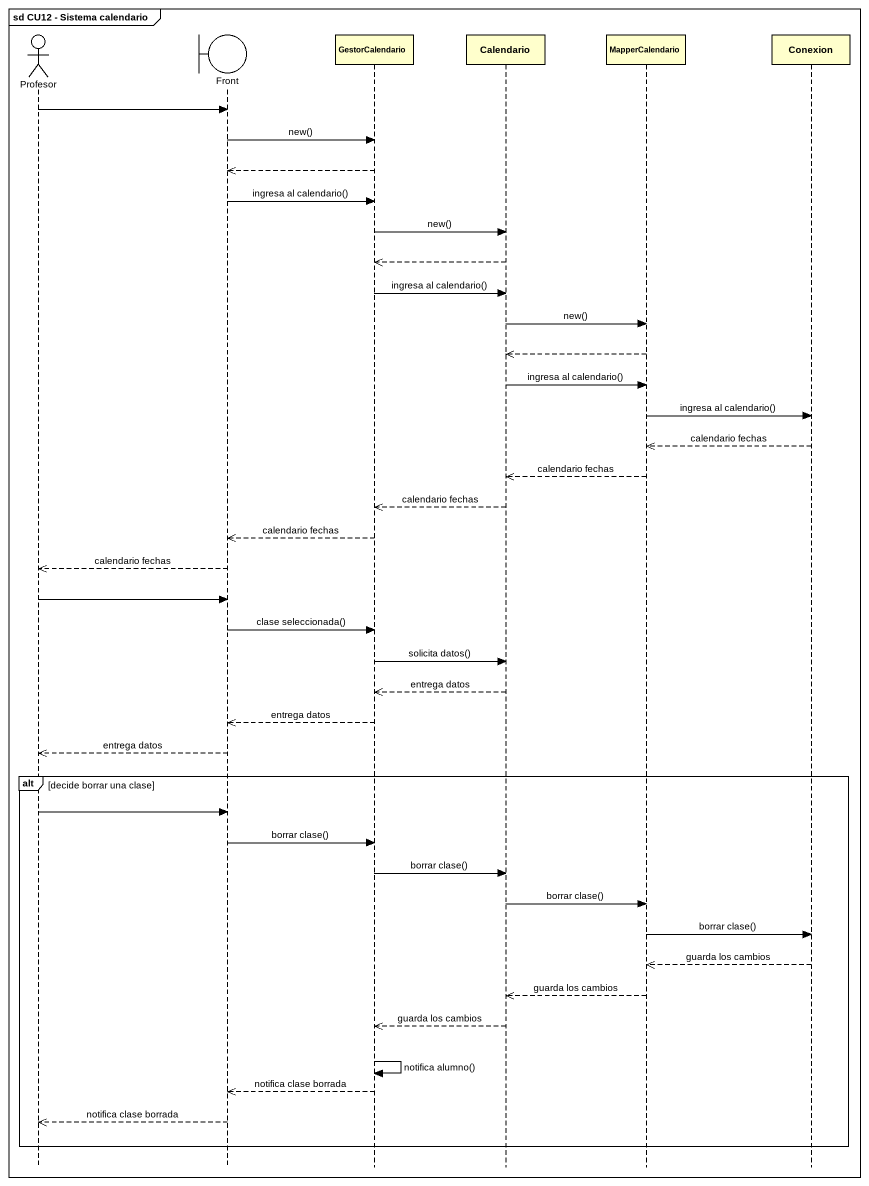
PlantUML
@startuml
mainframe sd CU12 - Sistema calendario
hide footbox
actor Profesor
boundary Front
participant GestorCalendario
participant Calendario
participant MapperCalendario
participant Conexion

Profesor -> Front
Front -> GestorCalendario : new()
GestorCalendario -->> Front
Front -> GestorCalendario : ingresa al calendario()
GestorCalendario -> Calendario : new()
Calendario -->> GestorCalendario
GestorCalendario -> Calendario : ingresa al calendario()
Calendario -> MapperCalendario : new()
MapperCalendario -->> Calendario
Calendario -> MapperCalendario : ingresa al calendario()
MapperCalendario -> Conexion : ingresa al calendario()
Conexion -->> MapperCalendario : calendario fechas
MapperCalendario -->> Calendario : calendario fechas
Calendario -->> GestorCalendario : calendario fechas
GestorCalendario -->> Front : calendario fechas
Front -->> Profesor : calendario fechas
Profesor -> Front
Front -> GestorCalendario : clase seleccionada()
GestorCalendario -> Calendario : solicita datos()
Calendario -->> GestorCalendario : entrega datos
GestorCalendario -->> Front : entrega datos
Front -->> Profesor : entrega datos
alt decide borrar una clase
  Profesor -> Front
  Front -> GestorCalendario : borrar clase()
  GestorCalendario -> Calendario : borrar clase()
  Calendario -> MapperCalendario : borrar clase()
  MapperCalendario -> Conexion : borrar clase()
  Conexion -->> MapperCalendario : guarda los cambios
  MapperCalendario -->> Calendario : guarda los cambios
  Calendario -->> GestorCalendario : guarda los cambios
  GestorCalendario -> GestorCalendario : notifica alumno()
  GestorCalendario -->> Front : notifica clase borrada
  Front -->> Profesor : notifica clase borrada
end
@enduml
